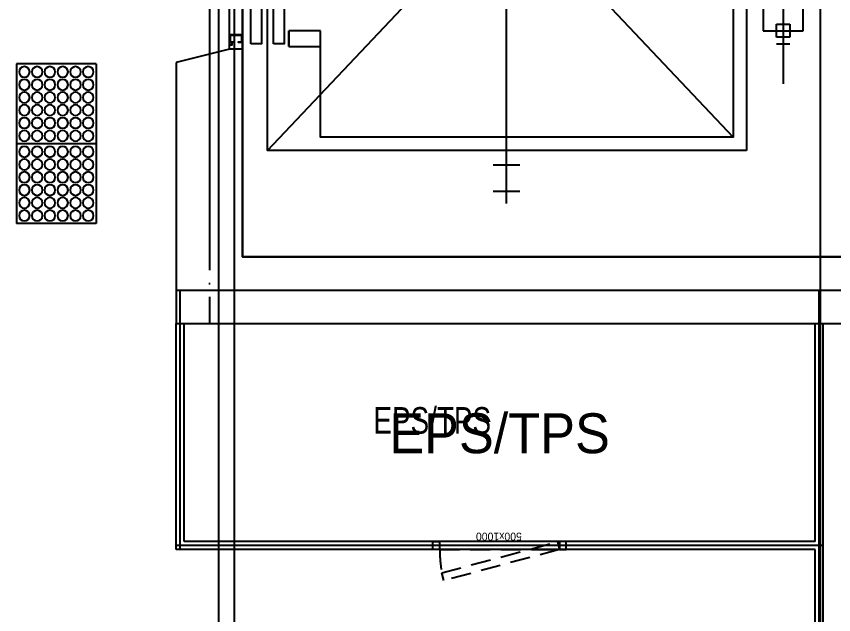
# Model space of a CAD drawing. Header units: millimetres. Extents: x -24416 to 92204, y -190080 to 23760.
# Drawn here: x 21063 to 24133, y -140752 to -138504 of the extents above; entities that cross this region are included whole.
import ezdxf
from ezdxf.enums import TextEntityAlignment as Align
from ezdxf.xclip import XClip

# ---------------------------------------------------------------- set-up
doc = ezdxf.new("R2010")
doc.units = ezdxf.units.MM
doc.header["$LTSCALE"] = 50
doc.header["$XCLIPFRAME"] = 0
for name, pattern in [('AUDIT_D_220706163347-0', [0]), ('CEN', [62, 60, -1, 0, -1]), ('xr-101_102동-2F$0$HID', [2.3, 1.5, -0.8])]:
    doc.linetypes.add(name, pattern=pattern)
doc.layers.get('defpoints').update_dxf_attribs({"color": 139})
for name, color, linetype in [('A-STEEL', 4, 'Continuous'), ('AA-XXXX-TEXT#LEV', 3, 'Continuous'), ('CEN_CON', 1, 'CEN'), ('CONC', 2, 'Continuous'), ('ELEV-ER', 4, 'Continuous'), ('ROM', 7, 'AUDIT_D_220706163347-0'), ('xr-101_102동-2F$0$AA-DWXM-DOOR(PS점검구)', 4, 'xr-101_102동-2F$0$HID'), ('실명박스', 7, 'AUDIT_D_220706163347-0'), ('점형블럭', 252, 'Continuous')]:
    doc.layers.add(name, color=color, linetype=linetype)
for name, color, linetype, plot in [('AA-XXXX-MC', 153, 'AUDIT_D_220706163347-0', False), ('Def-PrintX', 147, 'Continuous', False), ('xr-101_102동-2F$0$DEFPOINT', 231, 'Continuous', False)]:
    doc.layers.add(name, color=color, linetype=linetype, plot=plot)
doc.styles.add('HAUD01', font='Dotum.ttf')
doc.styles.add('HAUD02', font='Dotum.ttf', dxfattribs={"width": 0.8})
doc.styles.add('xr-101_102동-2F$0$HAUD01', font='Dotum.ttf')
doc.styles.add('맑은고딕', font='malgun.ttf', dxfattribs={"width": 0.9})

# ---------------------------------------------------------------- blocks, each defined once
blk = doc.blocks.new('ELE_17(비진입)')
at = {"layer": 'CONC', "extrusion": (0, 0, -1)}
for p, q in [((-570, -991.6), (-570, -1041.6)), ((570, -991.6), (570, -1041.6))]:
    blk.add_line(p, q, dxfattribs=at)
at = {"layer": 'defpoints'}
blk.add_lwpolyline([(-1350, 1558.4), (1350, 1558.4), (1350, -991.6), (-1350, -991.6)], close=True, dxfattribs=at)
at = {"layer": 'ELEV-ER', "color": 1, "extrusion": (0, 0, -1)}
for p, q in [((0, 1229.9), (0, -1227.1)), ((700, 1038.6), (-700, 1038.5)), ((-1150, 0), (1150, 0))]:
    blk.add_line(p, q, dxfattribs=at)
at = {"layer": 'ELEV-ER', "extrusion": (0, 0, -1)}
for p, q in [((-500, 1113.5), (500, 1113.6)), ((-500, 963.5), (-500, 1113.5)), ((500, 1113.6), (500, 963.6)), ((-550, 1013.5), (-550, 1063.5)), ((-550, 1013.5), (-550, 1063.5)), ((-475, 1063.5), (-525, 1063.5)), ((-525, 1063.5), (-525, 1013.5)), ((-475, 1063.5), (-525, 1063.5)), ((-525, 1063.5), (-525, 1013.5)), ((-475, 1013.5), (-475, 1063.5)), ((-475, 1013.5), (-475, 1063.5)), ((475, 1013.6), (475, 1063.6)), ((475, 1063.6), (525, 1063.6)), ((525, 1063.6), (525, 1013.6)), ((550, 1013.6), (550, 1063.6)), ((-525, 1013.5), (-475, 1013.5)), ((-525, 1013.5), (-475, 1013.5)), ((525, 1013.6), (475, 1013.6)), ((500, 963.6), (-500, 963.5)), ((-950, -898.6), (900, 851.4)), ((950, -898.6), (-900, 851.4)), ((-1105, 50), (-1105, -50)), ((-1005, 50), (-1005, -50)), ((1005, 50), (1005, -50)), ((1105, 50), (1105, -50)), ((-560, -818.7), (-560, -698.7)), ((-500, -698.7), (-500, -818.7)), ((500, -818.6), (500, -698.6)), ((560, -698.6), (560, -818.6)), ((-560.1, -818.6), (-500.1, -818.6)), ((-500, -818.7), (-560, -818.7)), ((560, -818.6), (500, -818.6)), ((-570, -991.6), (-545, -991.6)), ((-515, -991.6), (515, -991.6)), ((545, -991.6), (570, -991.6)), ((-570, -1041.6), (-555, -1041.6)), ((-515, -1041.6), (515, -1041.6)), ((555, -1041.6), (570, -1041.6))]:
    blk.add_line(p, q, dxfattribs=at)
for points in [[(950, 901.4), (950, -898.6), (-950, -898.6), (-950, 901.4)], [(542, -994.6), (518, -994.6), (518, -1038.6), (542, -1038.6), (542, -1026.6), (545, -1026.6), (545, -1041.6), (515, -1041.6), (515, -991.6), (545, -991.6), (545, -1006.6), (542, -1006.6)], [(-542, -994.6), (-518, -994.6), (-518, -1038.6), (-542, -1038.6), (-542, -1026.6), (-545, -1026.6), (-545, -1041.6), (-515, -1041.6), (-515, -991.6), (-545, -991.6), (-545, -1006.6), (-542, -1006.6)]]:
    blk.add_lwpolyline(points, close=True, dxfattribs=at)
blk.add_lwpolyline([(-500, -698.6), (-900, -698.6), (-900, 851.4), (900, 851.4), (900, -698.6), (500, -698.7)], dxfattribs=at)
at = {"layer": 'ELEV-ER'}
for points in [[(-550, -875.7), (550, -875.7), (550, -835.7), (-550, -835.7)], [(-550, -960.7), (550, -960.7), (550, -920.7), (-550, -920.7)], [(-555, -1041.6), (-545, -1041.6), (-545, -1031.6), (-555, -1031.6)], [(555, -1041.6), (545, -1041.6), (545, -1031.6), (555, -1031.6)]]:
    blk.add_lwpolyline(points, close=True, dxfattribs=at)
at = {"layer": 'defpoints', "extrusion": (0, 0, -1), "style": '맑은고딕', "text_generation_flag": 2, "width": 0.6}
blk.add_text('ELEV-18인승', height=150, dxfattribs=at).set_placement((0, 801.3), align=Align.TOP_CENTER)
blk = doc.blocks.new('점형블럭 300x300')
at = {"layer": '점형블럭'}
for p, q in [((-150, 150), (-150, -150)), ((150, 150), (-150, 150)), ((150, 150), (150, -150)), ((150, -150), (-150, -150))]:
    blk.add_line(p, q, dxfattribs=at)
for centre in [(-120, 120), (-72, 120), (-24, 120), (24, 120), (72, 120), (120, 120), (-120, 72), (-72, 72), (-24, 72), (24, 72), (72, 72), (120, 72), (-120, 24), (-72, 24), (-24, 24), (24, 24), (72, 24), (120, 24), (-120, -24), (-72, -24), (-24, -24), (24, -24), (72, -24), (120, -24), (-120, -72), (-72, -72), (-24, -72), (24, -72), (72, -72), (120, -72), (-120, -120), (-72, -120), (-24, -120), (24, -120), (72, -120), (120, -120)]:
    blk.add_circle(centre, 20, dxfattribs=at)
blk = doc.blocks.new('A$C38A1636F')
at = {"layer": 'xr-101_102동-2F$0$AA-DWXM-DOOR(PS점검구)'}
for p, q in [((225, 0), (-225, 0)), ((-225, -30), (225, -30))]:
    blk.add_line(p, q, dxfattribs=at)
for points in [[(-250, 0), (-225, 0), (-225, -30), (-250, -30)], [(250, 0), (225, 0), (225, -30), (250, -30)], [(-209.7, -146.5), (-217.4, -117.5), (217.2, -1), (225, -30)]]:
    blk.add_lwpolyline(points, close=True, dxfattribs=at)
blk.add_arc((385.2, -21.3), 610.2, 180.8182, 189.0705, dxfattribs=at)
at = {"layer": 'xr-101_102동-2F$0$DEFPOINT', "style": 'xr-101_102동-2F$0$HAUD01'}
blk.add_text('500x1000', height=30, rotation=180, dxfattribs=at).set_placement((-2.5, 18.6), align=Align.MIDDLE_CENTER)
blk = doc.blocks.new('CO-106-MF', base_point=(321577.8, -11662.9))
at = {"layer": 'A-STEEL'}
for p, q in [((358717.8, -10062.9), (358717.8, -9212.9)), ((358747.8, -10032.9), (358747.8, -9212.9)), ((361117.8, -10032.9), (361117.8, -9212.9)), ((361147.8, -11662.9), (361147.8, -9212.9)), ((361117.8, -10032.9), (358747.8, -10032.9)), ((361117.8, -10062.9), (358717.8, -10062.9)), ((361117.8, -11662.9), (361117.8, -10062.9))]:
    blk.add_line(p, q, dxfattribs=at)
at = {"layer": 'CEN_CON'}
for p, q in [((358842.8, -6012.9), (358842.8, -9212.9)), ((358717.8, -9087.9), (361767.8, -9087.9)), ((358732.8, -10062.9), (358732.8, -9087.9)), ((361132.8, -11662.9), (361132.8, -9087.9)), ((361147.8, -10047.9), (358717.8, -10047.9))]:
    blk.add_line(p, q, dxfattribs=at)
at = {"layer": 'CONC'}
for p, q in [((358917.8, -8182.9), (358717.8, -8232.9)), ((358967.8, -8962.9), (358967.8, -8182.9)), ((358717.8, -8232.9), (358717.8, -9212.9)), ((361517.8, -8962.9), (358967.8, -8962.9)), ((358717.8, -9212.9), (361767.8, -9212.9))]:
    blk.add_line(p, q, dxfattribs=at)
at = {"xscale": -1, "rotation": 270}
blk.add_blockref('ELE_17(비진입)', (359959.4, -7612.9), dxfattribs=at)
at = {"layer": 'AA-XXXX-TEXT#LEV'}
blk.add_blockref('A$C38A1636F', (359932.8, -10032.9), dxfattribs=at)
at = {"layer": '점형블럭', "extrusion": (0, 0, -1), "zscale": -1, "rotation": 90}
for p in [(-358267.8, -8387.9), (-358267.8, -8687.9)]:
    blk.add_blockref('점형블럭 300x300', p, dxfattribs=at)
at = {"layer": 'Def-PrintX', "style": 'HAUD02', "width": 0.8}
blk.add_text('EPS/TPS', height=100, dxfattribs=at).set_placement((359458.9, -9627.6))
blk = doc.blocks.new('A$C415C5DAF')
at = {"layer": 'AA-XXXX-MC'}
for p, q in [((9397.6, -160384.5), (9397.6, -154334.5)), ((11597.6, -160384.5), (11597.6, -154334.5))]:
    blk.add_line(p, q, dxfattribs=at)
at = {"layer": 'CEN_CON'}
blk.add_line((9337.6, -162734.5), (9337.6, -154334.5), dxfattribs=at)
at = {"layer": 'ROM', "color": 3, "style": 'HAUD01'}
blk.add_text('EPS/TPS', height=150, dxfattribs=at).set_placement((10392.6, -158444.5), align=Align.MIDDLE)

msp = doc.modelspace()

# ---------------------------------------------------------------- block references
ref = msp.add_blockref('CO-106-MF', (-15477, -142107.4))
XClip(ref).set_block_clipping_path([(340631.7256188359, -19237.9350187937), (372147.7906722794, -5512.9350187937)])
at = {"layer": '실명박스'}
msp.add_blockref('A$C415C5DAF', (12485.4, 18377.1), dxfattribs=at)

doc.saveas('drawing.dxf')
